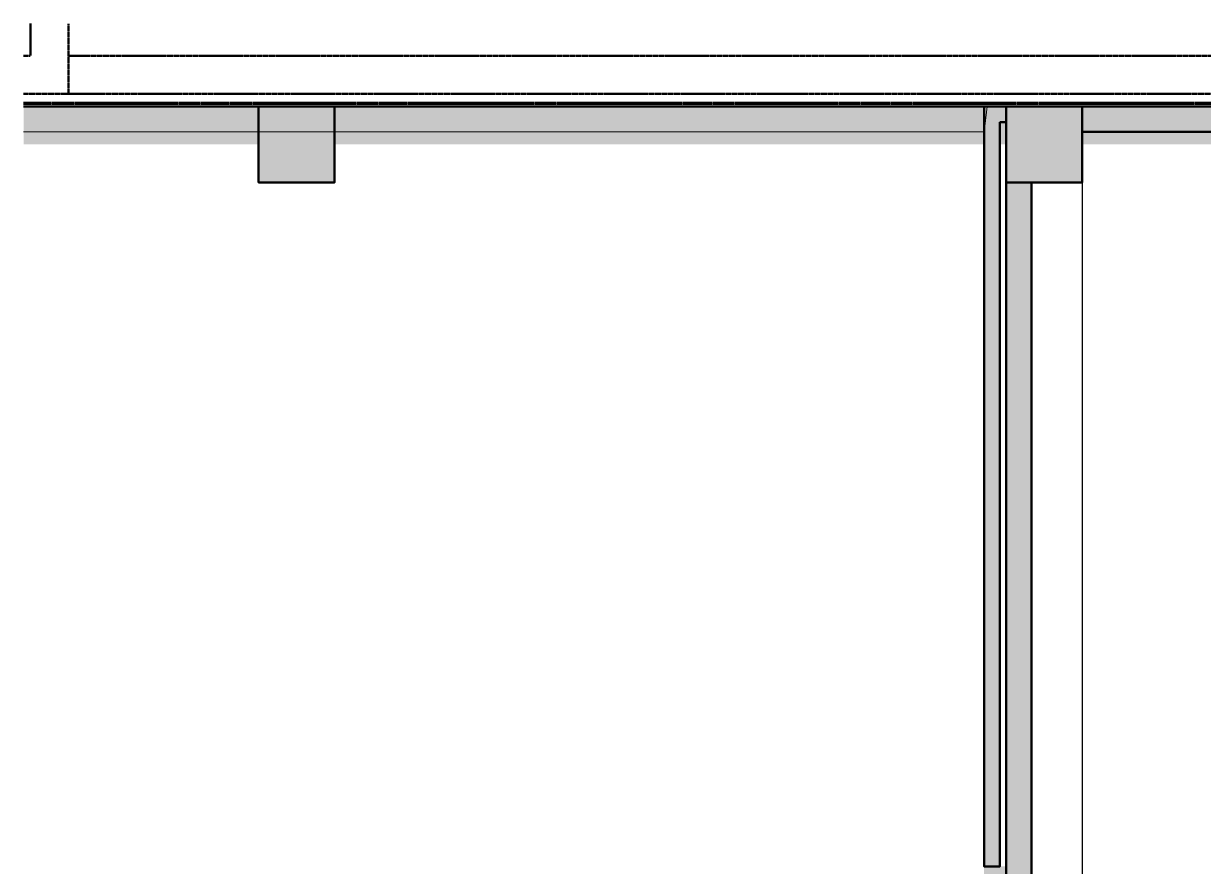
# Model space of a CAD drawing. Header units: inches. Extents: x 842 to 2180, y -10 to 1751.
# Drawn here: x 842.2 to 1214.6, y 1485 to 1751.1 of the extents above; entities that cross this region are included whole.
import ezdxf

# ---------------------------------------------------------------- set-up
doc = ezdxf.new("R2010")
doc.units = ezdxf.units.IN
doc.header["$MEASUREMENT"] = 0
doc.linetypes.add('IMPORT-Orbis_BB$0$TI_ARCH-02_E957150$0$HIDDEN2 _2_', pattern=[0.070312, 0.046875, -0.023437])
doc.linetypes.add('IMPORT-Orbis_BB$0$TI_Grid_E957150$0$PROPERTY _2_', pattern=[1.546875, 1.3125, -0.046875, 0.046875, -0.046875, 0.046875, -0.046875])
for name, color, linetype, lineweight in [('Orbis - Background_dwg', 8, 'Continuous', 9), ('Orbis_AR$0$TI_Grid_E957150$0$S-11-COLS-CONC', 50, 'Continuous', 50), ('Orbis_BB$0$A-Wall-Exst', 7, 'Continuous', 9), ('Orbis_BB$0$TI_ARCH-02_E957150$0$A-Roof-Fasc', 250, 'Continuous', 20), ('Orbis_BB$0$TI_ARCH-02_E957150$0$A-Wall-Blow', 130, 'Continuous', 30), ('Orbis_BB$0$TI_Grid_E957150$0$C-Prop', 170, 'IMPORT-Orbis_BB$0$TI_Grid_E957150$0$PROPERTY _2_', 70), ('Orbis_BB$0$TI_Grid_E957150$0$S-02-COLS-CONC', 50, 'Continuous', 50), ('Orbis_BB$0$TI_Grid_E957150$0$S-02-COLS-CONC-PATT', 250, 'Continuous', 20), ('Orbis_BB$0$TI_Grid_E957150$0$S-P1-COLS-CONC', 50, 'Continuous', 50), ('Orbis_BB$0$TI_Grid_E957150$0$S-P2-WALL-CONC', 50, 'Continuous', 50), ('Orbis_BB$0$TI_Grid_E957150$0$S-P4-COLS-CONC', 50, 'Continuous', 50), ('Orbis_BB$0$TI_Grid_E957150$0$S-P4-COLS-CONC-PATT', 250, 'Continuous', 20)]:
    doc.layers.add(name, color=color, linetype=linetype, lineweight=lineweight)

# ---------------------------------------------------------------- blocks, each defined once
blk = doc.blocks.new('Orbis - Background_dwg_Orbis_BB-7347761-Level XX  RCP DEMO')
at = {"layer": 'Orbis_BB$0$A-Wall-Exst'}
h = blk.add_hatch(color=256, dxfattribs=at)
h.paths.add_polyline_path([(12333.85, 2108.54), (12344.66, 2108.54), (12344.66, 2108.91), (12240.66, 2108.91), (12240.66, 2208.41), (12344.66, 2208.41), (12344.66, 2208.79), (12240.04, 2208.79), (12240.04, 2108.54), (12311.71, 2108.54)], flags=0)
h.paths.add_polyline_path([(12029.66, 2215.66), (12224.79, 2215.66), (12224.79, 2216.04), (12344.66, 2216.04), (12344.66, 2216.41), (12008.66, 2216.41), (12008.66, 2215.66), (12024.66, 2215.66)], flags=0)
h.paths.add_polyline_path([(12650.03, 2215.91), (12687.66, 2215.91), (12687.66, 2216.41), (12368.66, 2216.41), (12368.66, 2215.91), (12573.54, 2215.91)], flags=0)
h.paths.add_polyline_path([(11868.29, 2216.04), (11984.66, 2216.04), (11984.66, 2216.41), (11868.66, 2216.41), (11868.66, 2243.04), (11860.83, 2243.04), (11860.83, 2267.04), (11868.66, 2267.04), (11868.66, 2506.91), (11860.66, 2506.91), (11860.66, 2290.92), (11858.66, 2290.92), (11858.66, 2525.91), (11860.66, 2525.91), (11860.66, 2530.91), (11853.66, 2530.91), (11853.66, 2283.92), (11860.66, 2283.92), (11860.66, 2235.92), (11648.66, 2235.92), (11648.66, 2242.91), (11640.66, 2242.91), (11640.66, 2235.54), (11868.29, 2235.54), (11868.29, 2216.95)], flags=0)
h.paths.add_polyline_path([(12565.45, 2522.91), (12663.66, 2522.91), (12663.66, 2530.91), (12380.66, 2530.91), (12380.66, 2522.91)], flags=0)
h.paths.add_polyline_path([(11884.66, 2522.91), (11972.66, 2522.91), (11972.66, 2530.91), (11884.66, 2530.91)], flags=0)
h.paths.add_polyline_path([(12332.66, 2522.91), (12332.66, 2530.91), (12020.66, 2530.91), (12020.66, 2522.91), (12227.13, 2522.91)], flags=0)
at = {"layer": 'Orbis_BB$0$TI_Grid_E957150$0$S-02-COLS-CONC-PATT', "lineweight": 9}
blk.add_hatch(color=7, dxfattribs=at).paths.add_polyline_path([(11884.66, 2506.91), (11884.66, 2530.91), (11860.66, 2530.91), (11860.66, 2506.91)], flags=0)
at = {"layer": 'Orbis_BB$0$TI_Grid_E957150$0$S-P4-COLS-CONC-PATT', "lineweight": 9}
for points in [[(11624.66, 2518.92), (11624.66, 2530.91), (11550.5, 2530.91), (11550.5, 2518.92)], [(11648.66, 2506.91), (11648.66, 2530.91), (11624.66, 2530.91), (11624.66, 2506.91)], [(11860.66, 2518.92), (11860.66, 2530.92), (11648.66, 2530.92), (11648.66, 2518.92)], [(11884.66, 2506.91), (11884.66, 2530.91), (11860.66, 2530.91), (11860.66, 2506.91)], [(11972.66, 2518.92), (11972.66, 2530.92), (11884.66, 2530.92), (11884.66, 2518.92), (11888.82, 2518.92)]]:
    blk.add_hatch(color=7, dxfattribs=at).paths.add_polyline_path(points, flags=0)
at = {"layer": 'Orbis_AR$0$TI_Grid_E957150$0$S-11-COLS-CONC', "linetype": 'IMPORT-Orbis_BB$0$TI_ARCH-02_E957150$0$HIDDEN2 _2_'}
for p, q in [((11564.66, 2534.92), (11564.66, 2557.07)), ((11564.66, 2546.92), (12140.66, 2546.92))]:
    blk.add_line(p, q, dxfattribs=at)
at = {"layer": 'Orbis_AR$0$TI_Grid_E957150$0$S-11-COLS-CONC', "linetype": 'IMPORT-Orbis_BB$0$TI_ARCH-02_E957150$0$HIDDEN2 _2_', "flags": 128}
for points in [[(11550.5, 2534.92), (12404.66, 2534.92), (12404.66, 2557.07)], [(11550.5, 2546.92), (11552.66, 2546.92), (11552.66, 2557.07)]]:
    blk.add_lwpolyline(points, dxfattribs=at)
at = {"layer": 'Orbis_BB$0$A-Wall-Exst', "color": 50, "lineweight": 50}
blk.add_line((11868.66, 2267.04), (11868.66, 2506.91), dxfattribs=at)
at = {"layer": 'Orbis_BB$0$A-Wall-Exst', "color": 50, "lineweight": 50, "flags": 128}
for points in [[(11858.66, 2525.91), (11860.66, 2525.91), (11860.66, 2530.91), (11853.66, 2530.91), (11853.66, 2290.92), (11858.66, 2290.92)], [(11884.66, 2530.91), (11884.66, 2522.91), (11972.66, 2522.91), (11972.66, 2530.91)]]:
    blk.add_lwpolyline(points, close=True, dxfattribs=at)
blk.add_lwpolyline([(11868.66, 2506.91), (11860.66, 2506.91), (11860.66, 2235.92), (11648.66, 2235.92), (11648.66, 2242.91), (11640.66, 2242.91), (11640.66, 2235.54)], dxfattribs=at)
at = {"layer": 'Orbis_BB$0$TI_ARCH-02_E957150$0$A-Roof-Fasc'}
blk.add_line((11853.66, 2522.92), (11550.5, 2522.92), dxfattribs=at)
at = {"layer": 'Orbis_BB$0$TI_ARCH-02_E957150$0$A-Roof-Fasc', "flags": 128}
blk.add_lwpolyline([(11550.5, 2530.91), (11854.66, 2530.91), (11853.66, 2522.92)], dxfattribs=at)
at = {"layer": 'Orbis_BB$0$TI_ARCH-02_E957150$0$A-Wall-Blow'}
blk.add_line((11884.66, 2506.91), (11884.66, 2267.04), dxfattribs=at)
at = {"layer": 'Orbis_BB$0$TI_Grid_E957150$0$C-Prop', "flags": 128}
blk.add_lwpolyline([(11550.5, 2531.92), (12714.12, 2531.92), (12850.26, 2047.16)], dxfattribs=at)
at = {"layer": 'Orbis_BB$0$TI_Grid_E957150$0$S-02-COLS-CONC', "flags": 128}
blk.add_lwpolyline([(11884.66, 2530.91), (11860.66, 2530.91), (11860.66, 2506.91), (11884.66, 2506.91)], close=True, dxfattribs=at)
at = {"layer": 'Orbis_BB$0$TI_Grid_E957150$0$S-P1-COLS-CONC', "flags": 128}
for points in [[(11648.66, 2530.91), (11624.66, 2530.91), (11624.66, 2506.91), (11648.66, 2506.91)], [(11884.66, 2506.91), (11860.66, 2506.91), (11860.66, 2530.91), (11884.66, 2530.91)]]:
    blk.add_lwpolyline(points, close=True, dxfattribs=at)
at = {"layer": 'Orbis_BB$0$TI_Grid_E957150$0$S-P2-WALL-CONC', "flags": 128}
blk.add_lwpolyline([(11550.5, 2530.91), (12712.85, 2530.91), (12737.76, 2442.19), (12803.42, 1962.91)], dxfattribs=at)
at = {"layer": 'Orbis_BB$0$TI_Grid_E957150$0$S-P4-COLS-CONC', "flags": 128}
for points in [[(11648.66, 2530.91), (11624.66, 2530.91), (11624.66, 2506.91), (11648.66, 2506.91)], [(11884.66, 2506.91), (11860.66, 2506.91), (11860.66, 2530.91), (11884.66, 2530.91)]]:
    blk.add_lwpolyline(points, close=True, dxfattribs=at)
blk = doc.blocks.new('Orbis - Background_dwg-7329766-Level XX  RCP DEMO')
blk.add_blockref('Orbis - Background_dwg_Orbis_BB-7347761-Level XX  RCP DEMO', (-10708.29, -805.94))

msp = doc.modelspace()

# ---------------------------------------------------------------- block references
at = {"layer": 'Orbis - Background_dwg', "color": 7}
msp.add_blockref('Orbis - Background_dwg-7329766-Level XX  RCP DEMO', (0, 0), dxfattribs=at)

doc.saveas('drawing.dxf')
